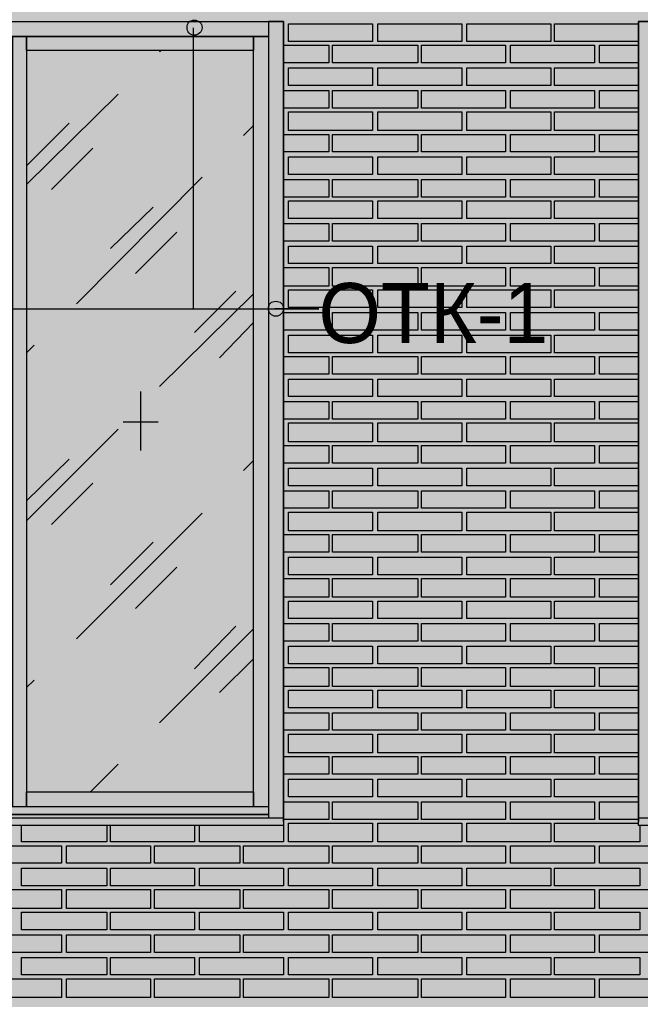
# Model space of a CAD drawing. Header units: millimetres. Extents: x -28928 to 100580, y -22867 to 36490.
# Drawn here: x 2720 to 4815, y 24689 to 27993 of the extents above; entities that cross this region are included whole.
import ezdxf

# ---------------------------------------------------------------- set-up
doc = ezdxf.new("R2010")
doc.units = ezdxf.units.MM
doc.layers.add('PDF _Геометрия', color=7, linetype='Continuous', true_color=0x8f8e8d)
doc.layers.add('PDF _Сплошная заливка', color=7, linetype='Continuous', true_color=0xffffff)
doc.layers.add('PDF _Текст', color=7, linetype='Continuous')

msp = doc.modelspace()

# ---------------------------------------------------------------- hatches: boundary and pattern name
at = {"layer": 'PDF _Сплошная заливка', "true_color": 0xdcd6cf, "transparency": 33554559}
msp.add_hatch(color=254, dxfattribs=at).paths.add_polyline_path([(-18676.6, 16343.4), (-18676.6, 19592.6), (-17276.3, 19592.6), (-17276.3, 16343.4), (19112.6, 16343.4), (19112.6, 30089.1), (-21853.9, 30089.1), (-21853.9, 16343.4), (-21375.9, 16343.4), (-21375.9, 19592.6), (-19277.4, 19592.6), (-19277.4, 16343.4)])

# ---------------------------------------------------------------- linework, layer by layer
at = {"layer": 'PDF _Геометрия', "color": 7, "lineweight": 9}
for points in [[(-4186.3, 27986.4), (-2388.2, 27986.4), (1110.7, 27986.4), (3611.1, 27986.4), (3611.1, 25287.2), (3611.1, 25363.4), (3611.1, 26636.8), (3611.1, 27910.3), (3611.1, 27986.4), (3560.3, 27986.4), (3560.3, 27910.3), (3560.3, 26636.8), (3560.3, 25338), (3509.5, 25338), (3509.5, 26636.8), (3509.5, 27935.7), (3560.3, 27935.7), (3560.3, 26636.8), (3560.3, 25363.4), (3560.3, 25299.9)], [(3306.4, 27965.3), (3306.4, 27017.6), (3729.5, 27017.6), (3581.4, 27017.6)], [(4859.1, 25299.9), (4859.1, 25363.4), (4859.1, 26636.8), (4859.1, 25338), (4909.9, 25338), (4909.9, 26636.8), (4909.9, 27889.1), (4859.1, 27889.1), (4859.1, 26636.8), (4859.1, 27910.3), (4859.1, 27986.4), (4808.4, 27986.4), (4808.4, 27910.3), (4808.4, 26636.8), (4808.4, 25363.4), (4808.4, 25287.2), (4808.4, 27986.4), (6610.7, 27986.4), (6610.7, 25287.2)], [(3192.2, 27884.9), (3196.4, 27889.1)], [(2743.7, 27436.4), (3052.6, 27741)], [(2743.7, 27499.9), (2887.6, 27643.7)], [(3475.7, 27601.4), (3509.5, 27635.3)], [(2828.4, 27419.5), (2968, 27559.1)], [(2913, 27034.5), (3336.1, 27461.8)], [(3027.2, 27220.7), (3171.1, 27360.3)], [(3111.8, 27136), (3251.4, 27275.7)], [(3192.2, 26755.3), (3509.5, 27068.4)], [(3310.7, 26937.2), (3450.3, 27076.8)], [(-4169.3, 27017.6), (3729.5, 27017.6)], [(3395.3, 26852.6), (3509.5, 26971)], [(2743.7, 26869.5), (2769.1, 26894.9)], [(3128.7, 26738.4), (3128.7, 26539.5)], [(3069.5, 26636.8), (3188, 26636.8)], [(2743.7, 26302.6), (3052.6, 26611.4)], [(2743.7, 26370.3), (2887.6, 26509.9)], [(3475.7, 26471.8), (3509.5, 26505.7)], [(2828.4, 26289.9), (2968, 26429.5)], [(2913, 25904.9), (3336.1, 26328)], [(3027.2, 26086.8), (3171.1, 26230.7)], [(3111.8, 26006.4), (3251.4, 26146)], [(3192.2, 25621.4), (3509.5, 25938.7)], [(3310.7, 25803.4), (3450.3, 25947.2)], [(3395.3, 25723), (3509.5, 25837.2)], [(2743.7, 25739.9), (2769.1, 25765.3)], [(2959.5, 25388.7), (3052.6, 25481.8)], [(3560.3, 25338), (-4135.5, 25338)], [(3560.3, 25312.6), (-4135.5, 25312.6), (3560.3, 25312.6)], [(3560.3, 25312.6), (-4135.5, 25312.6)], [(3611.1, 25304.1), (3611.1, 25299.9), (-4186.3, 25299.9), (-4186.3, 25304.1)], [(3611.1, 25299.9), (3611.1, 25274.5), (-4186.3, 25274.5), (-4186.3, 25299.9)], [(3611.1, 25283), (3611.1, 25274.5)], [(6606.4, 25299.9), (4808.4, 25299.9), (4808.4, 25304.1)], [(6606.4, 25274.5), (4808.4, 25274.5), (4808.4, 25299.9)], [(4808.4, 25274.5), (4808.4, 25283)]]:
    msp.add_lwpolyline(points, dxfattribs=at)
for points in [[(-4135.5, 27986.4), (-4110.1, 27986.4), (-3297.8, 27986.4), (-2434.7, 27986.4), (-1575.9, 27986.4), (-717, 27986.4), (141.8, 27986.4), (1000.7, 27986.4), (1859.5, 27986.4), (2718.4, 27986.4), (3534.9, 27986.4), (3560.3, 27986.4), (3560.3, 27935.7), (3534.9, 27935.7), (2718.4, 27935.7), (1859.5, 27935.7), (1000.7, 27935.7), (141.8, 27935.7), (-717, 27935.7), (-1575.9, 27935.7), (-2434.7, 27935.7), (-3297.8, 27935.7), (-4110.1, 27935.7), (-4135.5, 27935.7)], [(2697.2, 26636.8), (2697.2, 27935.7), (2743.7, 27935.7), (2743.7, 26636.8), (2743.7, 25338), (2697.2, 25338)], [(3509.5, 27889.1), (2743.7, 27889.1), (2743.7, 27935.7), (3509.5, 27935.7)], [(3509.5, 25338), (2743.7, 25338), (2743.7, 25388.7), (3509.5, 25388.7)]]:
    msp.add_lwpolyline(points, close=True, dxfattribs=at)
at = {"layer": 'PDF _Геометрия', "lineweight": 9}
for points in [[(3611.1, 27978), (3611.1, 27978)], [(3611.1, 27918.7), (3611.1, 27978)], [(4808.4, 27918.7), (4524.9, 27918.7), (4524.9, 27978), (4808.4, 27978)], [(3611.1, 27918.7), (3611.1, 27918.7)], [(3611.1, 27906), (3619.5, 27906), (3763.4, 27906), (3763.4, 27846.8), (3619.5, 27846.8), (3611.1, 27846.8)], [(4808.4, 27846.8), (4677.2, 27846.8), (4677.2, 27906), (4808.4, 27906)], [(3611.1, 27829.9), (3611.1, 27829.9)], [(3611.1, 27770.7), (3611.1, 27829.9)], [(4808.4, 27770.7), (4524.9, 27770.7), (4524.9, 27829.9), (4808.4, 27829.9)], [(3611.1, 27770.7), (3611.1, 27770.7)], [(3611.1, 27753.7), (3619.5, 27753.7), (3763.4, 27753.7), (3763.4, 27694.5), (3619.5, 27694.5), (3611.1, 27694.5)], [(4808.4, 27694.5), (4677.2, 27694.5), (4677.2, 27753.7), (4808.4, 27753.7)], [(3611.1, 27681.8), (3611.1, 27681.8)], [(3611.1, 27618.4), (3611.1, 27681.8)], [(4808.4, 27618.4), (4524.9, 27618.4), (4524.9, 27681.8), (4808.4, 27681.8)], [(3611.1, 27618.4), (3611.1, 27618.4)], [(3611.1, 27605.7), (3619.5, 27605.7), (3763.4, 27605.7), (3763.4, 27546.4), (3619.5, 27546.4), (3611.1, 27546.4)], [(4808.4, 27546.4), (4677.2, 27546.4), (4677.2, 27605.7), (4808.4, 27605.7)], [(3611.1, 27529.5), (3611.1, 27529.5)], [(3611.1, 27470.3), (3611.1, 27529.5)], [(4808.4, 27470.3), (4524.9, 27470.3), (4524.9, 27529.5), (4808.4, 27529.5)], [(3611.1, 27470.3), (3611.1, 27470.3)], [(3611.1, 27453.4), (3619.5, 27453.4), (3763.4, 27453.4), (3763.4, 27394.1), (3619.5, 27394.1), (3611.1, 27394.1)], [(4808.4, 27394.1), (4677.2, 27394.1), (4677.2, 27453.4), (4808.4, 27453.4)], [(3611.1, 27381.4), (3611.1, 27381.4)], [(3611.1, 27322.2), (3611.1, 27381.4)], [(4808.4, 27322.2), (4524.9, 27322.2), (4524.9, 27381.4), (4808.4, 27381.4)], [(3611.1, 27322.2), (3611.1, 27322.2)], [(3611.1, 27305.3), (3619.5, 27305.3), (3763.4, 27305.3), (3763.4, 27246), (3619.5, 27246), (3611.1, 27246)], [(4808.4, 27246), (4677.2, 27246), (4677.2, 27305.3), (4808.4, 27305.3)], [(3611.1, 27229.1), (3611.1, 27229.1)], [(3611.1, 27169.9), (3611.1, 27229.1)], [(4808.4, 27169.9), (4524.9, 27169.9), (4524.9, 27229.1), (4808.4, 27229.1)], [(3611.1, 27169.9), (3611.1, 27169.9)], [(3611.1, 27157.2), (3619.5, 27157.2), (3763.4, 27157.2), (3763.4, 27093.7), (3619.5, 27093.7), (3611.1, 27093.7)], [(4808.4, 27093.7), (4677.2, 27093.7), (4677.2, 27157.2), (4808.4, 27157.2)], [(3611.1, 27081), (3611.1, 27081)], [(3611.1, 27021.8), (3611.1, 27081)], [(4808.4, 27021.8), (4524.9, 27021.8), (4524.9, 27081), (4808.4, 27081)], [(3611.1, 27021.8), (3611.1, 27021.8)], [(3611.1, 27004.9), (3619.5, 27004.9), (3763.4, 27004.9), (3763.4, 26945.7), (3619.5, 26945.7), (3611.1, 26945.7)], [(4808.4, 26945.7), (4677.2, 26945.7), (4677.2, 27004.9), (4808.4, 27004.9)], [(3611.1, 26928.7), (3611.1, 26928.7)], [(3611.1, 26869.5), (3611.1, 26928.7)], [(4808.4, 26869.5), (4524.9, 26869.5), (4524.9, 26928.7), (4808.4, 26928.7)], [(3611.1, 26869.5), (3611.1, 26869.5)], [(3611.1, 26856.8), (3619.5, 26856.8), (3763.4, 26856.8), (3763.4, 26797.6), (3619.5, 26797.6), (3611.1, 26797.6)], [(4808.4, 26797.6), (4677.2, 26797.6), (4677.2, 26856.8), (4808.4, 26856.8)], [(3611.1, 26780.7), (3611.1, 26780.7)], [(3611.1, 26721.4), (3611.1, 26780.7)], [(4808.4, 26721.4), (4524.9, 26721.4), (4524.9, 26780.7), (4808.4, 26780.7)], [(3611.1, 26721.4), (3611.1, 26721.4)], [(3611.1, 26704.5), (3619.5, 26704.5), (3763.4, 26704.5), (3763.4, 26645.3), (3619.5, 26645.3), (3611.1, 26645.3)], [(4808.4, 26645.3), (4677.2, 26645.3), (4677.2, 26704.5), (4808.4, 26704.5)], [(3611.1, 26632.6), (3611.1, 26632.6)], [(3611.1, 26569.1), (3611.1, 26632.6)], [(4808.4, 26569.1), (4524.9, 26569.1), (4524.9, 26632.6), (4808.4, 26632.6)], [(3611.1, 26569.1), (3611.1, 26569.1)], [(3611.1, 26556.4), (3619.5, 26556.4), (3763.4, 26556.4), (3763.4, 26497.2), (3619.5, 26497.2), (3611.1, 26497.2)], [(4808.4, 26497.2), (4677.2, 26497.2), (4677.2, 26556.4), (4808.4, 26556.4)], [(3611.1, 26480.3), (3611.1, 26480.3)], [(3611.1, 26421), (3611.1, 26480.3)], [(4808.4, 26421), (4524.9, 26421), (4524.9, 26480.3), (4808.4, 26480.3)], [(3611.1, 26421), (3611.1, 26421)], [(3611.1, 26404.1), (3619.5, 26404.1), (3763.4, 26404.1), (3763.4, 26344.9), (3619.5, 26344.9), (3611.1, 26344.9)], [(4808.4, 26344.9), (4677.2, 26344.9), (4677.2, 26404.1), (4808.4, 26404.1)], [(3611.1, 26332.2), (3611.1, 26332.2)], [(3611.1, 26268.7), (3611.1, 26332.2)], [(4808.4, 26268.7), (4524.9, 26268.7), (4524.9, 26332.2), (4808.4, 26332.2)], [(3611.1, 26268.7), (3611.1, 26268.7)], [(3611.1, 26256), (3619.5, 26256), (3763.4, 26256), (3763.4, 26196.8), (3619.5, 26196.8), (3611.1, 26196.8)], [(4808.4, 26196.8), (4677.2, 26196.8), (4677.2, 26256), (4808.4, 26256)], [(3611.1, 26179.9), (3611.1, 26179.9)], [(3611.1, 26120.7), (3611.1, 26179.9)], [(4808.4, 26120.7), (4524.9, 26120.7), (4524.9, 26179.9), (4808.4, 26179.9)], [(3611.1, 26120.7), (3611.1, 26120.7)], [(3611.1, 26108), (3619.5, 26108), (3763.4, 26108), (3763.4, 26044.5), (3619.5, 26044.5), (3611.1, 26044.5)], [(4808.4, 26044.5), (4677.2, 26044.5), (4677.2, 26108), (4808.4, 26108)], [(3611.1, 26031.8), (3611.1, 26031.8)], [(3611.1, 25972.6), (3611.1, 26031.8)], [(4808.4, 25972.6), (4524.9, 25972.6), (4524.9, 26031.8), (4808.4, 26031.8)], [(3611.1, 25972.6), (3611.1, 25972.6)], [(3611.1, 25955.7), (3619.5, 25955.7), (3763.4, 25955.7), (3763.4, 25896.4), (3619.5, 25896.4), (3611.1, 25896.4)], [(4808.4, 25896.4), (4677.2, 25896.4), (4677.2, 25955.7), (4808.4, 25955.7)], [(3611.1, 25879.5), (3611.1, 25879.5)], [(3611.1, 25820.3), (3611.1, 25879.5)], [(4808.4, 25820.3), (4524.9, 25820.3), (4524.9, 25879.5), (4808.4, 25879.5)], [(3611.1, 25820.3), (3611.1, 25820.3)], [(3611.1, 25807.6), (3619.5, 25807.6), (3763.4, 25807.6), (3763.4, 25744.1), (3619.5, 25744.1), (3611.1, 25744.1)], [(4808.4, 25744.1), (4677.2, 25744.1), (4677.2, 25807.6), (4808.4, 25807.6)], [(3611.1, 25731.4), (3611.1, 25731.4)], [(3611.1, 25672.2), (3611.1, 25731.4)], [(4808.4, 25672.2), (4524.9, 25672.2), (4524.9, 25731.4), (4808.4, 25731.4)], [(3611.1, 25672.2), (3611.1, 25672.2)], [(3611.1, 25655.3), (3619.5, 25655.3), (3763.4, 25655.3), (3763.4, 25596), (3619.5, 25596), (3611.1, 25596)], [(4808.4, 25596), (4677.2, 25596), (4677.2, 25655.3), (4808.4, 25655.3)], [(3611.1, 25583.4), (3611.1, 25583.4)], [(3611.1, 25519.9), (3611.1, 25583.4)], [(4808.4, 25519.9), (4524.9, 25519.9), (4524.9, 25583.4), (4808.4, 25583.4)], [(3611.1, 25519.9), (3611.1, 25519.9)], [(3611.1, 25507.2), (3619.5, 25507.2), (3763.4, 25507.2), (3763.4, 25448), (3619.5, 25448), (3611.1, 25448)], [(4808.4, 25448), (4677.2, 25448), (4677.2, 25507.2), (4808.4, 25507.2)], [(3611.1, 25431), (3611.1, 25431)], [(3611.1, 25371.8), (3611.1, 25431)], [(4808.4, 25371.8), (4524.9, 25371.8), (4524.9, 25431), (4808.4, 25431)], [(3611.1, 25371.8), (3611.1, 25371.8)], [(3611.1, 25354.9), (3619.5, 25354.9), (3763.4, 25354.9), (3763.4, 25295.7), (3619.5, 25295.7), (3611.1, 25295.7)], [(4808.4, 25295.7), (4677.2, 25295.7), (4677.2, 25354.9), (4808.4, 25354.9)], [(3611.1, 25283), (3611.1, 25219.5), (3327.6, 25219.5), (3327.6, 25274.5)], [(3611.1, 25283), (3611.1, 25283)], [(4812.6, 25274.5), (4812.6, 25219.5), (4524.9, 25219.5), (4524.9, 25283), (4808.4, 25283)], [(3014.5, 25274.5), (3014.5, 25219.5), (2726.8, 25219.5), (2726.8, 25274.5)], [(3310.7, 25274.5), (3310.7, 25219.5), (3027.2, 25219.5), (3027.2, 25274.5)]]:
    msp.add_lwpolyline(points, dxfattribs=at)
for points in [[(3911.4, 27978), (3911.4, 27918.7), (3628, 27918.7), (3628, 27978)], [(4211.8, 27978), (4211.8, 27918.7), (3928.4, 27918.7), (3928.4, 27978)], [(4512.2, 27978), (4512.2, 27918.7), (4228.7, 27918.7), (4228.7, 27978)], [(4063.7, 27846.8), (3919.9, 27846.8), (3776.1, 27846.8), (3776.1, 27906), (3919.9, 27906), (4063.7, 27906)], [(4359.9, 27846.8), (4220.3, 27846.8), (4076.4, 27846.8), (4076.4, 27906), (4220.3, 27906), (4359.9, 27906)], [(4660.3, 27846.8), (4520.7, 27846.8), (4376.8, 27846.8), (4376.8, 27906), (4520.7, 27906), (4660.3, 27906)], [(3911.4, 27829.9), (3911.4, 27770.7), (3628, 27770.7), (3628, 27829.9)], [(4211.8, 27829.9), (4211.8, 27770.7), (3928.4, 27770.7), (3928.4, 27829.9)], [(4512.2, 27829.9), (4512.2, 27770.7), (4228.7, 27770.7), (4228.7, 27829.9)], [(4063.7, 27694.5), (3919.9, 27694.5), (3776.1, 27694.5), (3776.1, 27753.7), (3919.9, 27753.7), (4063.7, 27753.7)], [(4359.9, 27694.5), (4220.3, 27694.5), (4076.4, 27694.5), (4076.4, 27753.7), (4220.3, 27753.7), (4359.9, 27753.7)], [(4660.3, 27694.5), (4520.7, 27694.5), (4376.8, 27694.5), (4376.8, 27753.7), (4520.7, 27753.7), (4660.3, 27753.7)], [(3911.4, 27681.8), (3911.4, 27618.4), (3628, 27618.4), (3628, 27681.8)], [(4211.8, 27681.8), (4211.8, 27618.4), (3928.4, 27618.4), (3928.4, 27681.8)], [(4512.2, 27681.8), (4512.2, 27618.4), (4228.7, 27618.4), (4228.7, 27681.8)], [(4063.7, 27546.4), (3919.9, 27546.4), (3776.1, 27546.4), (3776.1, 27605.7), (3919.9, 27605.7), (4063.7, 27605.7)], [(4359.9, 27546.4), (4220.3, 27546.4), (4076.4, 27546.4), (4076.4, 27605.7), (4220.3, 27605.7), (4359.9, 27605.7)], [(4660.3, 27546.4), (4520.7, 27546.4), (4376.8, 27546.4), (4376.8, 27605.7), (4520.7, 27605.7), (4660.3, 27605.7)], [(3911.4, 27529.5), (3911.4, 27470.3), (3628, 27470.3), (3628, 27529.5)], [(4211.8, 27529.5), (4211.8, 27470.3), (3928.4, 27470.3), (3928.4, 27529.5)], [(4512.2, 27529.5), (4512.2, 27470.3), (4228.7, 27470.3), (4228.7, 27529.5)], [(4063.7, 27394.1), (3919.9, 27394.1), (3776.1, 27394.1), (3776.1, 27453.4), (3919.9, 27453.4), (4063.7, 27453.4)], [(4359.9, 27394.1), (4220.3, 27394.1), (4076.4, 27394.1), (4076.4, 27453.4), (4220.3, 27453.4), (4359.9, 27453.4)], [(4660.3, 27394.1), (4520.7, 27394.1), (4376.8, 27394.1), (4376.8, 27453.4), (4520.7, 27453.4), (4660.3, 27453.4)], [(3911.4, 27381.4), (3911.4, 27322.2), (3628, 27322.2), (3628, 27381.4)], [(4211.8, 27381.4), (4211.8, 27322.2), (3928.4, 27322.2), (3928.4, 27381.4)], [(4512.2, 27381.4), (4512.2, 27322.2), (4228.7, 27322.2), (4228.7, 27381.4)], [(4063.7, 27246), (3919.9, 27246), (3776.1, 27246), (3776.1, 27305.3), (3919.9, 27305.3), (4063.7, 27305.3)], [(4359.9, 27246), (4220.3, 27246), (4076.4, 27246), (4076.4, 27305.3), (4220.3, 27305.3), (4359.9, 27305.3)], [(4660.3, 27246), (4520.7, 27246), (4376.8, 27246), (4376.8, 27305.3), (4520.7, 27305.3), (4660.3, 27305.3)], [(3911.4, 27229.1), (3911.4, 27169.9), (3628, 27169.9), (3628, 27229.1)], [(4211.8, 27229.1), (4211.8, 27169.9), (3928.4, 27169.9), (3928.4, 27229.1)], [(4512.2, 27229.1), (4512.2, 27169.9), (4228.7, 27169.9), (4228.7, 27229.1)], [(4063.7, 27093.7), (3919.9, 27093.7), (3776.1, 27093.7), (3776.1, 27157.2), (3919.9, 27157.2), (4063.7, 27157.2)], [(4359.9, 27093.7), (4220.3, 27093.7), (4076.4, 27093.7), (4076.4, 27157.2), (4220.3, 27157.2), (4359.9, 27157.2)], [(4660.3, 27093.7), (4520.7, 27093.7), (4376.8, 27093.7), (4376.8, 27157.2), (4520.7, 27157.2), (4660.3, 27157.2)], [(3911.4, 27081), (3911.4, 27021.8), (3628, 27021.8), (3628, 27081)], [(4211.8, 27081), (4211.8, 27021.8), (3928.4, 27021.8), (3928.4, 27081)], [(4512.2, 27081), (4512.2, 27021.8), (4228.7, 27021.8), (4228.7, 27081)], [(4063.7, 26945.7), (3919.9, 26945.7), (3776.1, 26945.7), (3776.1, 27004.9), (3919.9, 27004.9), (4063.7, 27004.9)], [(4359.9, 26945.7), (4220.3, 26945.7), (4076.4, 26945.7), (4076.4, 27004.9), (4220.3, 27004.9), (4359.9, 27004.9)], [(4660.3, 26945.7), (4520.7, 26945.7), (4376.8, 26945.7), (4376.8, 27004.9), (4520.7, 27004.9), (4660.3, 27004.9)], [(3911.4, 26928.7), (3911.4, 26869.5), (3628, 26869.5), (3628, 26928.7)], [(4211.8, 26928.7), (4211.8, 26869.5), (3928.4, 26869.5), (3928.4, 26928.7)], [(4512.2, 26928.7), (4512.2, 26869.5), (4228.7, 26869.5), (4228.7, 26928.7)], [(4063.7, 26797.6), (3919.9, 26797.6), (3776.1, 26797.6), (3776.1, 26856.8), (3919.9, 26856.8), (4063.7, 26856.8)], [(4359.9, 26797.6), (4220.3, 26797.6), (4076.4, 26797.6), (4076.4, 26856.8), (4220.3, 26856.8), (4359.9, 26856.8)], [(4660.3, 26797.6), (4520.7, 26797.6), (4376.8, 26797.6), (4376.8, 26856.8), (4520.7, 26856.8), (4660.3, 26856.8)], [(3911.4, 26780.7), (3911.4, 26721.4), (3628, 26721.4), (3628, 26780.7)], [(4211.8, 26780.7), (4211.8, 26721.4), (3928.4, 26721.4), (3928.4, 26780.7)], [(4512.2, 26780.7), (4512.2, 26721.4), (4228.7, 26721.4), (4228.7, 26780.7)], [(4063.7, 26645.3), (3919.9, 26645.3), (3776.1, 26645.3), (3776.1, 26704.5), (3919.9, 26704.5), (4063.7, 26704.5)], [(4359.9, 26645.3), (4220.3, 26645.3), (4076.4, 26645.3), (4076.4, 26704.5), (4220.3, 26704.5), (4359.9, 26704.5)], [(4660.3, 26645.3), (4520.7, 26645.3), (4376.8, 26645.3), (4376.8, 26704.5), (4520.7, 26704.5), (4660.3, 26704.5)], [(3911.4, 26632.6), (3911.4, 26569.1), (3628, 26569.1), (3628, 26632.6)], [(4211.8, 26632.6), (4211.8, 26569.1), (3928.4, 26569.1), (3928.4, 26632.6)], [(4512.2, 26632.6), (4512.2, 26569.1), (4228.7, 26569.1), (4228.7, 26632.6)], [(4063.7, 26497.2), (3919.9, 26497.2), (3776.1, 26497.2), (3776.1, 26556.4), (3919.9, 26556.4), (4063.7, 26556.4)], [(4359.9, 26497.2), (4220.3, 26497.2), (4076.4, 26497.2), (4076.4, 26556.4), (4220.3, 26556.4), (4359.9, 26556.4)], [(4660.3, 26497.2), (4520.7, 26497.2), (4376.8, 26497.2), (4376.8, 26556.4), (4520.7, 26556.4), (4660.3, 26556.4)], [(3911.4, 26480.3), (3911.4, 26421), (3628, 26421), (3628, 26480.3)], [(4211.8, 26480.3), (4211.8, 26421), (3928.4, 26421), (3928.4, 26480.3)], [(4512.2, 26480.3), (4512.2, 26421), (4228.7, 26421), (4228.7, 26480.3)], [(4063.7, 26344.9), (3919.9, 26344.9), (3776.1, 26344.9), (3776.1, 26404.1), (3919.9, 26404.1), (4063.7, 26404.1)], [(4359.9, 26344.9), (4220.3, 26344.9), (4076.4, 26344.9), (4076.4, 26404.1), (4220.3, 26404.1), (4359.9, 26404.1)], [(4660.3, 26344.9), (4520.7, 26344.9), (4376.8, 26344.9), (4376.8, 26404.1), (4520.7, 26404.1), (4660.3, 26404.1)], [(3911.4, 26332.2), (3911.4, 26268.7), (3628, 26268.7), (3628, 26332.2)], [(4211.8, 26332.2), (4211.8, 26268.7), (3928.4, 26268.7), (3928.4, 26332.2)], [(4512.2, 26332.2), (4512.2, 26268.7), (4228.7, 26268.7), (4228.7, 26332.2)], [(4063.7, 26196.8), (3919.9, 26196.8), (3776.1, 26196.8), (3776.1, 26256), (3919.9, 26256), (4063.7, 26256)], [(4359.9, 26196.8), (4220.3, 26196.8), (4076.4, 26196.8), (4076.4, 26256), (4220.3, 26256), (4359.9, 26256)], [(4660.3, 26196.8), (4520.7, 26196.8), (4376.8, 26196.8), (4376.8, 26256), (4520.7, 26256), (4660.3, 26256)], [(3911.4, 26179.9), (3911.4, 26120.7), (3628, 26120.7), (3628, 26179.9)], [(4211.8, 26179.9), (4211.8, 26120.7), (3928.4, 26120.7), (3928.4, 26179.9)], [(4512.2, 26179.9), (4512.2, 26120.7), (4228.7, 26120.7), (4228.7, 26179.9)], [(4063.7, 26044.5), (3919.9, 26044.5), (3776.1, 26044.5), (3776.1, 26108), (3919.9, 26108), (4063.7, 26108)], [(4359.9, 26044.5), (4220.3, 26044.5), (4076.4, 26044.5), (4076.4, 26108), (4220.3, 26108), (4359.9, 26108)], [(4660.3, 26044.5), (4520.7, 26044.5), (4376.8, 26044.5), (4376.8, 26108), (4520.7, 26108), (4660.3, 26108)], [(3911.4, 26031.8), (3911.4, 25972.6), (3628, 25972.6), (3628, 26031.8)], [(4211.8, 26031.8), (4211.8, 25972.6), (3928.4, 25972.6), (3928.4, 26031.8)], [(4512.2, 26031.8), (4512.2, 25972.6), (4228.7, 25972.6), (4228.7, 26031.8)], [(4063.7, 25896.4), (3919.9, 25896.4), (3776.1, 25896.4), (3776.1, 25955.7), (3919.9, 25955.7), (4063.7, 25955.7)], [(4359.9, 25896.4), (4220.3, 25896.4), (4076.4, 25896.4), (4076.4, 25955.7), (4220.3, 25955.7), (4359.9, 25955.7)], [(4660.3, 25896.4), (4520.7, 25896.4), (4376.8, 25896.4), (4376.8, 25955.7), (4520.7, 25955.7), (4660.3, 25955.7)], [(3911.4, 25879.5), (3911.4, 25820.3), (3628, 25820.3), (3628, 25879.5)], [(4211.8, 25879.5), (4211.8, 25820.3), (3928.4, 25820.3), (3928.4, 25879.5)], [(4512.2, 25879.5), (4512.2, 25820.3), (4228.7, 25820.3), (4228.7, 25879.5)], [(4063.7, 25744.1), (3919.9, 25744.1), (3776.1, 25744.1), (3776.1, 25807.6), (3919.9, 25807.6), (4063.7, 25807.6)], [(4359.9, 25744.1), (4220.3, 25744.1), (4076.4, 25744.1), (4076.4, 25807.6), (4220.3, 25807.6), (4359.9, 25807.6)], [(4660.3, 25744.1), (4520.7, 25744.1), (4376.8, 25744.1), (4376.8, 25807.6), (4520.7, 25807.6), (4660.3, 25807.6)], [(3911.4, 25731.4), (3911.4, 25672.2), (3628, 25672.2), (3628, 25731.4)], [(4211.8, 25731.4), (4211.8, 25672.2), (3928.4, 25672.2), (3928.4, 25731.4)], [(4512.2, 25731.4), (4512.2, 25672.2), (4228.7, 25672.2), (4228.7, 25731.4)], [(4063.7, 25596), (3919.9, 25596), (3776.1, 25596), (3776.1, 25655.3), (3919.9, 25655.3), (4063.7, 25655.3)], [(4359.9, 25596), (4220.3, 25596), (4076.4, 25596), (4076.4, 25655.3), (4220.3, 25655.3), (4359.9, 25655.3)], [(4660.3, 25596), (4520.7, 25596), (4376.8, 25596), (4376.8, 25655.3), (4520.7, 25655.3), (4660.3, 25655.3)], [(3911.4, 25583.4), (3911.4, 25519.9), (3628, 25519.9), (3628, 25583.4)], [(4211.8, 25583.4), (4211.8, 25519.9), (3928.4, 25519.9), (3928.4, 25583.4)], [(4512.2, 25583.4), (4512.2, 25519.9), (4228.7, 25519.9), (4228.7, 25583.4)], [(4063.7, 25448), (3919.9, 25448), (3776.1, 25448), (3776.1, 25507.2), (3919.9, 25507.2), (4063.7, 25507.2)], [(4359.9, 25448), (4220.3, 25448), (4076.4, 25448), (4076.4, 25507.2), (4220.3, 25507.2), (4359.9, 25507.2)], [(4660.3, 25448), (4520.7, 25448), (4376.8, 25448), (4376.8, 25507.2), (4520.7, 25507.2), (4660.3, 25507.2)], [(3911.4, 25431), (3911.4, 25371.8), (3628, 25371.8), (3628, 25431)], [(4211.8, 25431), (4211.8, 25371.8), (3928.4, 25371.8), (3928.4, 25431)], [(4512.2, 25431), (4512.2, 25371.8), (4228.7, 25371.8), (4228.7, 25431)], [(4063.7, 25295.7), (3919.9, 25295.7), (3776.1, 25295.7), (3776.1, 25354.9), (3919.9, 25354.9), (4063.7, 25354.9)], [(4359.9, 25295.7), (4220.3, 25295.7), (4076.4, 25295.7), (4076.4, 25354.9), (4220.3, 25354.9), (4359.9, 25354.9)], [(4660.3, 25295.7), (4520.7, 25295.7), (4376.8, 25295.7), (4376.8, 25354.9), (4520.7, 25354.9), (4660.3, 25354.9)], [(3911.4, 25283), (3911.4, 25219.5), (3628, 25219.5), (3628, 25283)], [(4211.8, 25283), (4211.8, 25219.5), (3928.4, 25219.5), (3928.4, 25283)], [(4512.2, 25283), (4512.2, 25219.5), (4228.7, 25219.5), (4228.7, 25283)], [(2862.2, 25147.6), (2718.4, 25147.6), (2578.7, 25147.6), (2578.7, 25206.8), (2718.4, 25206.8), (2862.2, 25206.8)], [(3162.6, 25147.6), (3018.7, 25147.6), (2879.1, 25147.6), (2879.1, 25206.8), (3018.7, 25206.8), (3162.6, 25206.8)], [(3463, 25147.6), (3319.1, 25147.6), (3175.3, 25147.6), (3175.3, 25206.8), (3319.1, 25206.8), (3463, 25206.8)], [(3763.4, 25147.6), (3619.5, 25147.6), (3475.7, 25147.6), (3475.7, 25206.8), (3619.5, 25206.8), (3763.4, 25206.8)], [(4063.7, 25147.6), (3919.9, 25147.6), (3776.1, 25147.6), (3776.1, 25206.8), (3919.9, 25206.8), (4063.7, 25206.8)], [(4359.9, 25147.6), (4220.3, 25147.6), (4076.4, 25147.6), (4076.4, 25206.8), (4220.3, 25206.8), (4359.9, 25206.8)], [(4660.3, 25147.6), (4520.7, 25147.6), (4376.8, 25147.6), (4376.8, 25206.8), (4520.7, 25206.8), (4660.3, 25206.8)], [(4960.7, 25147.6), (4816.8, 25147.6), (4677.2, 25147.6), (4677.2, 25206.8), (4816.8, 25206.8), (4960.7, 25206.8)], [(3014.5, 25130.7), (3014.5, 25071.4), (2726.8, 25071.4), (2726.8, 25130.7)], [(3310.7, 25130.7), (3310.7, 25071.4), (3027.2, 25071.4), (3027.2, 25130.7)], [(3611.1, 25130.7), (3611.1, 25071.4), (3327.6, 25071.4), (3327.6, 25130.7)], [(3911.4, 25130.7), (3911.4, 25071.4), (3628, 25071.4), (3628, 25130.7)], [(4211.8, 25130.7), (4211.8, 25071.4), (3928.4, 25071.4), (3928.4, 25130.7)], [(4512.2, 25130.7), (4512.2, 25071.4), (4228.7, 25071.4), (4228.7, 25130.7)], [(4812.6, 25130.7), (4812.6, 25071.4), (4524.9, 25071.4), (4524.9, 25130.7)], [(2862.2, 24995.3), (2718.4, 24995.3), (2578.7, 24995.3), (2578.7, 25058.7), (2718.4, 25058.7), (2862.2, 25058.7)], [(3162.6, 24995.3), (3018.7, 24995.3), (2879.1, 24995.3), (2879.1, 25058.7), (3018.7, 25058.7), (3162.6, 25058.7)], [(3463, 24995.3), (3319.1, 24995.3), (3175.3, 24995.3), (3175.3, 25058.7), (3319.1, 25058.7), (3463, 25058.7)], [(3763.4, 24995.3), (3619.5, 24995.3), (3475.7, 24995.3), (3475.7, 25058.7), (3619.5, 25058.7), (3763.4, 25058.7)], [(4063.7, 24995.3), (3919.9, 24995.3), (3776.1, 24995.3), (3776.1, 25058.7), (3919.9, 25058.7), (4063.7, 25058.7)], [(4359.9, 24995.3), (4220.3, 24995.3), (4076.4, 24995.3), (4076.4, 25058.7), (4220.3, 25058.7), (4359.9, 25058.7)], [(4660.3, 24995.3), (4520.7, 24995.3), (4376.8, 24995.3), (4376.8, 25058.7), (4520.7, 25058.7), (4660.3, 25058.7)], [(4960.7, 24995.3), (4816.8, 24995.3), (4677.2, 24995.3), (4677.2, 25058.7), (4816.8, 25058.7), (4960.7, 25058.7)], [(3014.5, 24982.6), (3014.5, 24923.4), (2726.8, 24923.4), (2726.8, 24982.6)], [(3310.7, 24982.6), (3310.7, 24923.4), (3027.2, 24923.4), (3027.2, 24982.6)], [(3611.1, 24982.6), (3611.1, 24923.4), (3327.6, 24923.4), (3327.6, 24982.6)], [(3911.4, 24982.6), (3911.4, 24923.4), (3628, 24923.4), (3628, 24982.6)], [(4211.8, 24982.6), (4211.8, 24923.4), (3928.4, 24923.4), (3928.4, 24982.6)], [(4512.2, 24982.6), (4512.2, 24923.4), (4228.7, 24923.4), (4228.7, 24982.6)], [(4812.6, 24982.6), (4812.6, 24923.4), (4524.9, 24923.4), (4524.9, 24982.6)], [(2862.2, 24847.2), (2718.4, 24847.2), (2578.7, 24847.2), (2578.7, 24906.4), (2718.4, 24906.4), (2862.2, 24906.4)], [(3162.6, 24847.2), (3018.7, 24847.2), (2879.1, 24847.2), (2879.1, 24906.4), (3018.7, 24906.4), (3162.6, 24906.4)], [(3463, 24847.2), (3319.1, 24847.2), (3175.3, 24847.2), (3175.3, 24906.4), (3319.1, 24906.4), (3463, 24906.4)], [(3763.4, 24847.2), (3619.5, 24847.2), (3475.7, 24847.2), (3475.7, 24906.4), (3619.5, 24906.4), (3763.4, 24906.4)], [(4063.7, 24847.2), (3919.9, 24847.2), (3776.1, 24847.2), (3776.1, 24906.4), (3919.9, 24906.4), (4063.7, 24906.4)], [(4359.9, 24847.2), (4220.3, 24847.2), (4076.4, 24847.2), (4076.4, 24906.4), (4220.3, 24906.4), (4359.9, 24906.4)], [(4660.3, 24847.2), (4520.7, 24847.2), (4376.8, 24847.2), (4376.8, 24906.4), (4520.7, 24906.4), (4660.3, 24906.4)], [(4960.7, 24847.2), (4816.8, 24847.2), (4677.2, 24847.2), (4677.2, 24906.4), (4816.8, 24906.4), (4960.7, 24906.4)], [(3014.5, 24830.3), (3014.5, 24771), (2726.8, 24771), (2726.8, 24830.3)], [(3310.7, 24830.3), (3310.7, 24771), (3027.2, 24771), (3027.2, 24830.3)], [(3611.1, 24830.3), (3611.1, 24771), (3327.6, 24771), (3327.6, 24830.3)], [(3911.4, 24830.3), (3911.4, 24771), (3628, 24771), (3628, 24830.3)], [(4211.8, 24830.3), (4211.8, 24771), (3928.4, 24771), (3928.4, 24830.3)], [(4512.2, 24830.3), (4512.2, 24771), (4228.7, 24771), (4228.7, 24830.3)], [(4812.6, 24830.3), (4812.6, 24771), (4524.9, 24771), (4524.9, 24830.3)], [(2862.2, 24694.9), (2718.4, 24694.9), (2578.7, 24694.9), (2578.7, 24758.4), (2718.4, 24758.4), (2862.2, 24758.4)], [(3162.6, 24694.9), (3018.7, 24694.9), (2879.1, 24694.9), (2879.1, 24758.4), (3018.7, 24758.4), (3162.6, 24758.4)], [(3463, 24694.9), (3319.1, 24694.9), (3175.3, 24694.9), (3175.3, 24758.4), (3319.1, 24758.4), (3463, 24758.4)], [(3763.4, 24694.9), (3619.5, 24694.9), (3475.7, 24694.9), (3475.7, 24758.4), (3619.5, 24758.4), (3763.4, 24758.4)], [(4063.7, 24694.9), (3919.9, 24694.9), (3776.1, 24694.9), (3776.1, 24758.4), (3919.9, 24758.4), (4063.7, 24758.4)], [(4359.9, 24694.9), (4220.3, 24694.9), (4076.4, 24694.9), (4076.4, 24758.4), (4220.3, 24758.4), (4359.9, 24758.4)], [(4660.3, 24694.9), (4520.7, 24694.9), (4376.8, 24694.9), (4376.8, 24758.4), (4520.7, 24758.4), (4660.3, 24758.4)], [(4960.7, 24694.9), (4816.8, 24694.9), (4677.2, 24694.9), (4677.2, 24758.4), (4816.8, 24758.4), (4960.7, 24758.4)]]:
    msp.add_lwpolyline(points, close=True, dxfattribs=at)
at = {"layer": 'PDF _Геометрия', "color": 7, "lineweight": 9}
for points in [[(3285.3, 27965.3), (3285.3, 27982.2), (3293.7, 27990.7), (3310.7, 27990.7)], [(3285.3, 27965.3), (3285.3, 27982.2), (3293.7, 27990.7), (3310.7, 27990.7)], [(3310.7, 27990.7), (3323.4, 27990.7), (3336.1, 27982.2), (3336.1, 27965.3)], [(3310.7, 27990.7), (3323.4, 27990.7), (3336.1, 27982.2), (3336.1, 27965.3)], [(3310.7, 27939.9), (3293.7, 27939.9), (3285.3, 27952.6), (3285.3, 27965.3)], [(3310.7, 27939.9), (3293.7, 27939.9), (3285.3, 27952.6), (3285.3, 27965.3)], [(3336.1, 27965.3), (3336.1, 27952.6), (3323.4, 27939.9), (3310.7, 27939.9)], [(3336.1, 27965.3), (3336.1, 27952.6), (3323.4, 27939.9), (3310.7, 27939.9)], [(3560.3, 27017.6), (3560.3, 27034.5), (3568.7, 27043), (3585.7, 27043)], [(3560.3, 27017.6), (3560.3, 27034.5), (3568.7, 27043), (3585.7, 27043)], [(3585.7, 27043), (3598.4, 27043), (3611.1, 27034.5), (3611.1, 27017.6)], [(3585.7, 27043), (3598.4, 27043), (3611.1, 27034.5), (3611.1, 27017.6)], [(3585.7, 26992.2), (3568.7, 26992.2), (3560.3, 27004.9), (3560.3, 27017.6)], [(3585.7, 26992.2), (3568.7, 26992.2), (3560.3, 27004.9), (3560.3, 27017.6)], [(3611.1, 27017.6), (3611.1, 27004.9), (3598.4, 26992.2), (3585.7, 26992.2)], [(3611.1, 27017.6), (3611.1, 27004.9), (3598.4, 26992.2), (3585.7, 26992.2)]]:
    msp.add_open_spline(points, degree=3, dxfattribs=at)
at = {"layer": 'PDF _Сплошная заливка', "lineweight": 9, "transparency": 33554559}
msp.add_solid([(2743.7, 27889.1), (2743.7, 25388.7), (3509.5, 27889.1), (3509.5, 25388.7)], dxfattribs=at)

# ---------------------------------------------------------------- texts
at = {"layer": 'PDF _Текст', "insert": (3728.8, 27001.8), "char_height": 202.56, "attachment_point": 4, "style": ''}
msp.add_mtext('ОТК-1', dxfattribs=at)

doc.saveas('drawing.dxf')
